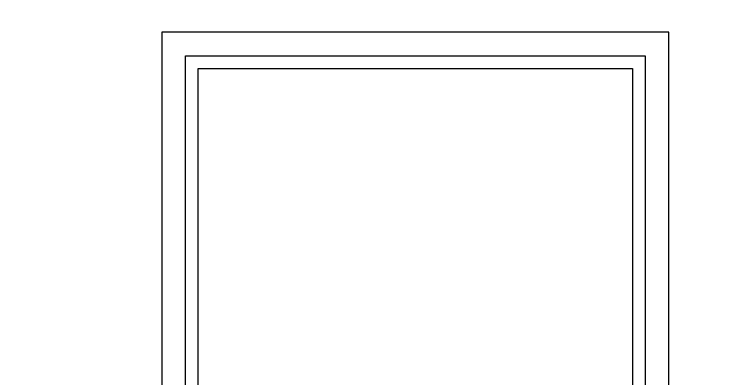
# Model space of a CAD drawing. Header units: millimetres. Extents: x -310 to 171125, y -3027 to 55843.
# Drawn here: x 123286 to 124803, y 9802 to 10570 of the extents above; entities that cross this region are included whole.
import ezdxf

# ---------------------------------------------------------------- set-up
doc = ezdxf.new("R2010")
doc.units = ezdxf.units.MM
doc.header["$MEASUREMENT"] = 0
doc.set_wipeout_variables(frame=1)
doc.linetypes.add('Wipeout_Contour', pattern=[1000, 0, -1000])
doc.layers.add('Dimensioning - General', color=7, linetype='Continuous')
doc.layers.add('Structural - Bearing', color=7, linetype='Continuous')
for name, color, linetype, lineweight, true_color in [('Dimensioning - General_Pen_No__61', 7, 'Continuous', 20, 0x6a6a6a), ('Dimensioning - General_Pen_No__88', 7, 'Continuous', 20, 0xfd4435), ('Structural - Bearing_Pen_No__82', 7, 'Continuous', 20, 0xaaaaaa)]:
    doc.layers.add(name, color=color, linetype=linetype, lineweight=lineweight, true_color=true_color)
doc.layers.get('0').off()
doc.styles.add('GENERATED_STYLE_6', font='calibril.ttf')
doc.dimstyles.new('GENERATED_STYLE__1', dxfattribs={"dimtxt": 195.999997, "dimasz": 106.4, "dimexe": 0.18, "dimexo": 0.0625, "dimgap": 0.09, "dimtad": 1, "dimdec": 0, "dimlfac": 0.1, "dimzin": 0, "dimdsep": 46, "dimtxsty": 'GENERATED_STYLE_6', "dimblk": 'ARROWHEAD_2', "dimblk1": 'ARROWHEAD_2', "dimblk2": 'ARROWHEAD_2', "dimcen": 0.09, "dimse1": 1, "dimse2": 1, "dimclrd": 256, "dimclre": 256, "dimclrt": 256, "dimadec": 0, "dimazin": 0, "dimtfac": 1, "dimtdec": 4, "dimtmove": 0, "dimatfit": 3, "dimfxl": 1, "dimtolj": 1, "dimtzin": 0, "dimarcsym": 0})

# ---------------------------------------------------------------- blocks, each defined once
blk = doc.blocks.new('*D116')
at = {"layer": 'Dimensioning - General_Pen_No__61', "color": 251, "linetype": 'Continuous', "lineweight": 20, "true_color": 0x6a6a6a, "transparency": 16777216}
for p, q in [((134652.9, 11595.6), (134652.9, 11664.1)), ((134722.9, 11555.2), (134582.9, 11636)), ((134757.9, 11595.6), (134547.9, 11595.6)), ((134652.9, 8295.6), (134652.9, 11595.6)), ((134582.9, 8336), (134722.9, 8255.2)), ((134757.9, 8295.6), (134547.9, 8295.6))]:
    blk.add_line(p, q, dxfattribs=at)
at = {"layer": 'Dimensioning - General_Pen_No__88', "color": 20, "lineweight": 20, "true_color": 0xfd4435, "transparency": 16777216, "char_height": 196, "attachment_point": 7, "rotation": 90, "style": 'GENERATED_STYLE_6'}
for s, insert in [('\\A1;{\\pql;\\fCalibri Light|b0|i0|c0|p34;330}', (134613.7, 9707.3)), ('\\A1;{\\pql;\\fCalibri Light|b0|i0|c0|p34;20}', (134613.7, 8336.1))]:
    blk.add_mtext(s, dxfattribs=dict(at, insert=insert))
blk = doc.blocks.new('ARROWHEAD_2')
at = {"color": 0, "linetype": 'Continuous', "lineweight": 0}
for p, q in [((-0.378, -0.655), (0.378, 0.655)), ((0, 0), (-1, 0))]:
    blk.add_line(p, q, dxfattribs=at)
blk = doc.blocks.new('*D122')
at = {"layer": 'Dimensioning - General_Pen_No__61', "color": 251, "linetype": 'Continuous', "lineweight": 20, "true_color": 0x6a6a6a, "transparency": 16777216}
for p, q in [((135132.9, 11936), (135272.9, 11855.2)), ((135307.9, 11895.6), (135097.9, 11895.6)), ((135202.9, 8295.6), (135202.9, 11895.6)), ((135132.9, 8336), (135272.9, 8255.2)), ((135307.9, 8295.6), (135097.9, 8295.6))]:
    blk.add_line(p, q, dxfattribs=at)
at = {"layer": 'Dimensioning - General_Pen_No__88', "color": 20, "lineweight": 20, "true_color": 0xfd4435, "transparency": 16777216, "char_height": 196, "attachment_point": 7, "rotation": 90, "style": 'GENERATED_STYLE_6'}
for s, insert in [('\\A1;{\\pql;\\fCalibri Light|b0|i0|c0|p34;20}', (135163.7, 11537.4)), ('\\A1;{\\pql;\\fCalibri Light|b0|i0|c0|p34;360}', (135163.7, 9857.3))]:
    blk.add_mtext(s, dxfattribs=dict(at, insert=insert))
blk = doc.blocks.new('*D153')
at = {"layer": 'Dimensioning - General_Pen_No__61', "color": 251, "linetype": 'Continuous', "lineweight": 20, "true_color": 0x6a6a6a, "transparency": 16777216}
for p, q in [((135682.9, 12136), (135822.9, 12055.2)), ((135857.9, 12095.6), (135647.9, 12095.6)), ((135752.9, 8295.6), (135752.9, 12095.6)), ((135682.9, 8336), (135822.9, 8255.2)), ((135857.9, 8295.6), (135647.9, 8295.6))]:
    blk.add_line(p, q, dxfattribs=at)
at = {"layer": 'Dimensioning - General_Pen_No__88', "color": 20, "lineweight": 20, "true_color": 0xfd4435, "transparency": 16777216, "insert": (135713.7, 9957.3), "char_height": 196, "attachment_point": 7, "rotation": 90, "style": 'GENERATED_STYLE_6'}
blk.add_mtext('\\A1;{\\pql;\\fCalibri Light|b0|i0|c0|p34;380}', dxfattribs=at)

msp = doc.modelspace()

# ---------------------------------------------------------------- wipeouts: each hides what was drawn before it
at = {"color": 254, "linetype": 'Wipeout_Contour', "lineweight": 0, "ltscale": 498316.558771}
msp.add_wipeout([(123598.2, 10532.6), (123648.2, 10482.6), (124622.2, 10482.6), (124672.2, 10532.6)], dxfattribs=at).dxf.layer = 'Structural - Bearing'

# ---------------------------------------------------------------- next in the draw order: linework, layer by layer
at = {"layer": 'Structural - Bearing_Pen_No__82', "color": 253, "linetype": 'Continuous', "lineweight": 20, "true_color": 0xaaaaaa}
for p, q in [((123598.2, 10532.6), (123598.2, 9086.4)), ((124672.2, 10532.6), (123598.2, 10532.6)), ((124672.2, 8395.6), (124672.2, 10532.6))]:
    msp.add_line(p, q, dxfattribs=at)

# ---------------------------------------------------------------- next in the draw order: wipeouts: each hides what was drawn before it
at = {"color": 254, "linetype": 'Wipeout_Contour', "lineweight": 0, "ltscale": 747453.020551}
msp.add_wipeout([(124622.2, 10482.6), (123648.2, 10482.6), (123648.2, 10455.6), (123675.2, 10455.6), (124595.2, 10455.6), (124622.2, 10455.6)], dxfattribs=at).dxf.layer = 'Structural - Bearing'

# ---------------------------------------------------------------- next in the draw order: linework, layer by layer
at = {"layer": 'Structural - Bearing_Pen_No__82', "color": 253, "linetype": 'Continuous', "lineweight": 20, "true_color": 0xaaaaaa}
for p, q in [((123648.2, 9086.4), (123648.2, 10482.6)), ((123648.2, 10482.6), (124622.2, 10482.6)), ((124622.2, 10482.6), (124622.2, 8571.8)), ((123675.2, 9086.4), (123675.2, 10455.6)), ((123675.2, 10455.6), (124595.2, 10455.6)), ((124595.2, 10455.6), (124595.2, 8568.3))]:
    msp.add_line(p, q, dxfattribs=at)

# ---------------------------------------------------------------- next in the draw order: dimensions: what is measured, and where the dimension line sits
at = {"layer": 'Dimensioning - General', "color": 251, "linetype": 'Continuous', "lineweight": 20, "true_color": 0x6a6a6a}
for base, p1, p2, picture, middle in [((135752.9, 12095.6), (109661.3, 8295.6), (109698.6, 12095.6), '*D153', (135615.7, 10181.4)), ((135202.9, 11895.6), (107339, 8295.6), (107244.1, 11895.6), '*D122', (135065.7, 10081.4)), ((134652.9, 11595.6), (-62.1, 8295.6), (26844.4, 11595.6), '*D116', (134515.7, 9931.4))]:
    dim = msp.add_linear_dim(base=base, p1=p1, p2=p2, angle=90, dimstyle='GENERATED_STYLE__1', dxfattribs=at)
    dim.commit()
    dim.dimension.update_dxf_attribs({"geometry": picture, "text_midpoint": middle, "dimtype": 160, "text_rotation": 90})

doc.saveas('drawing.dxf')
